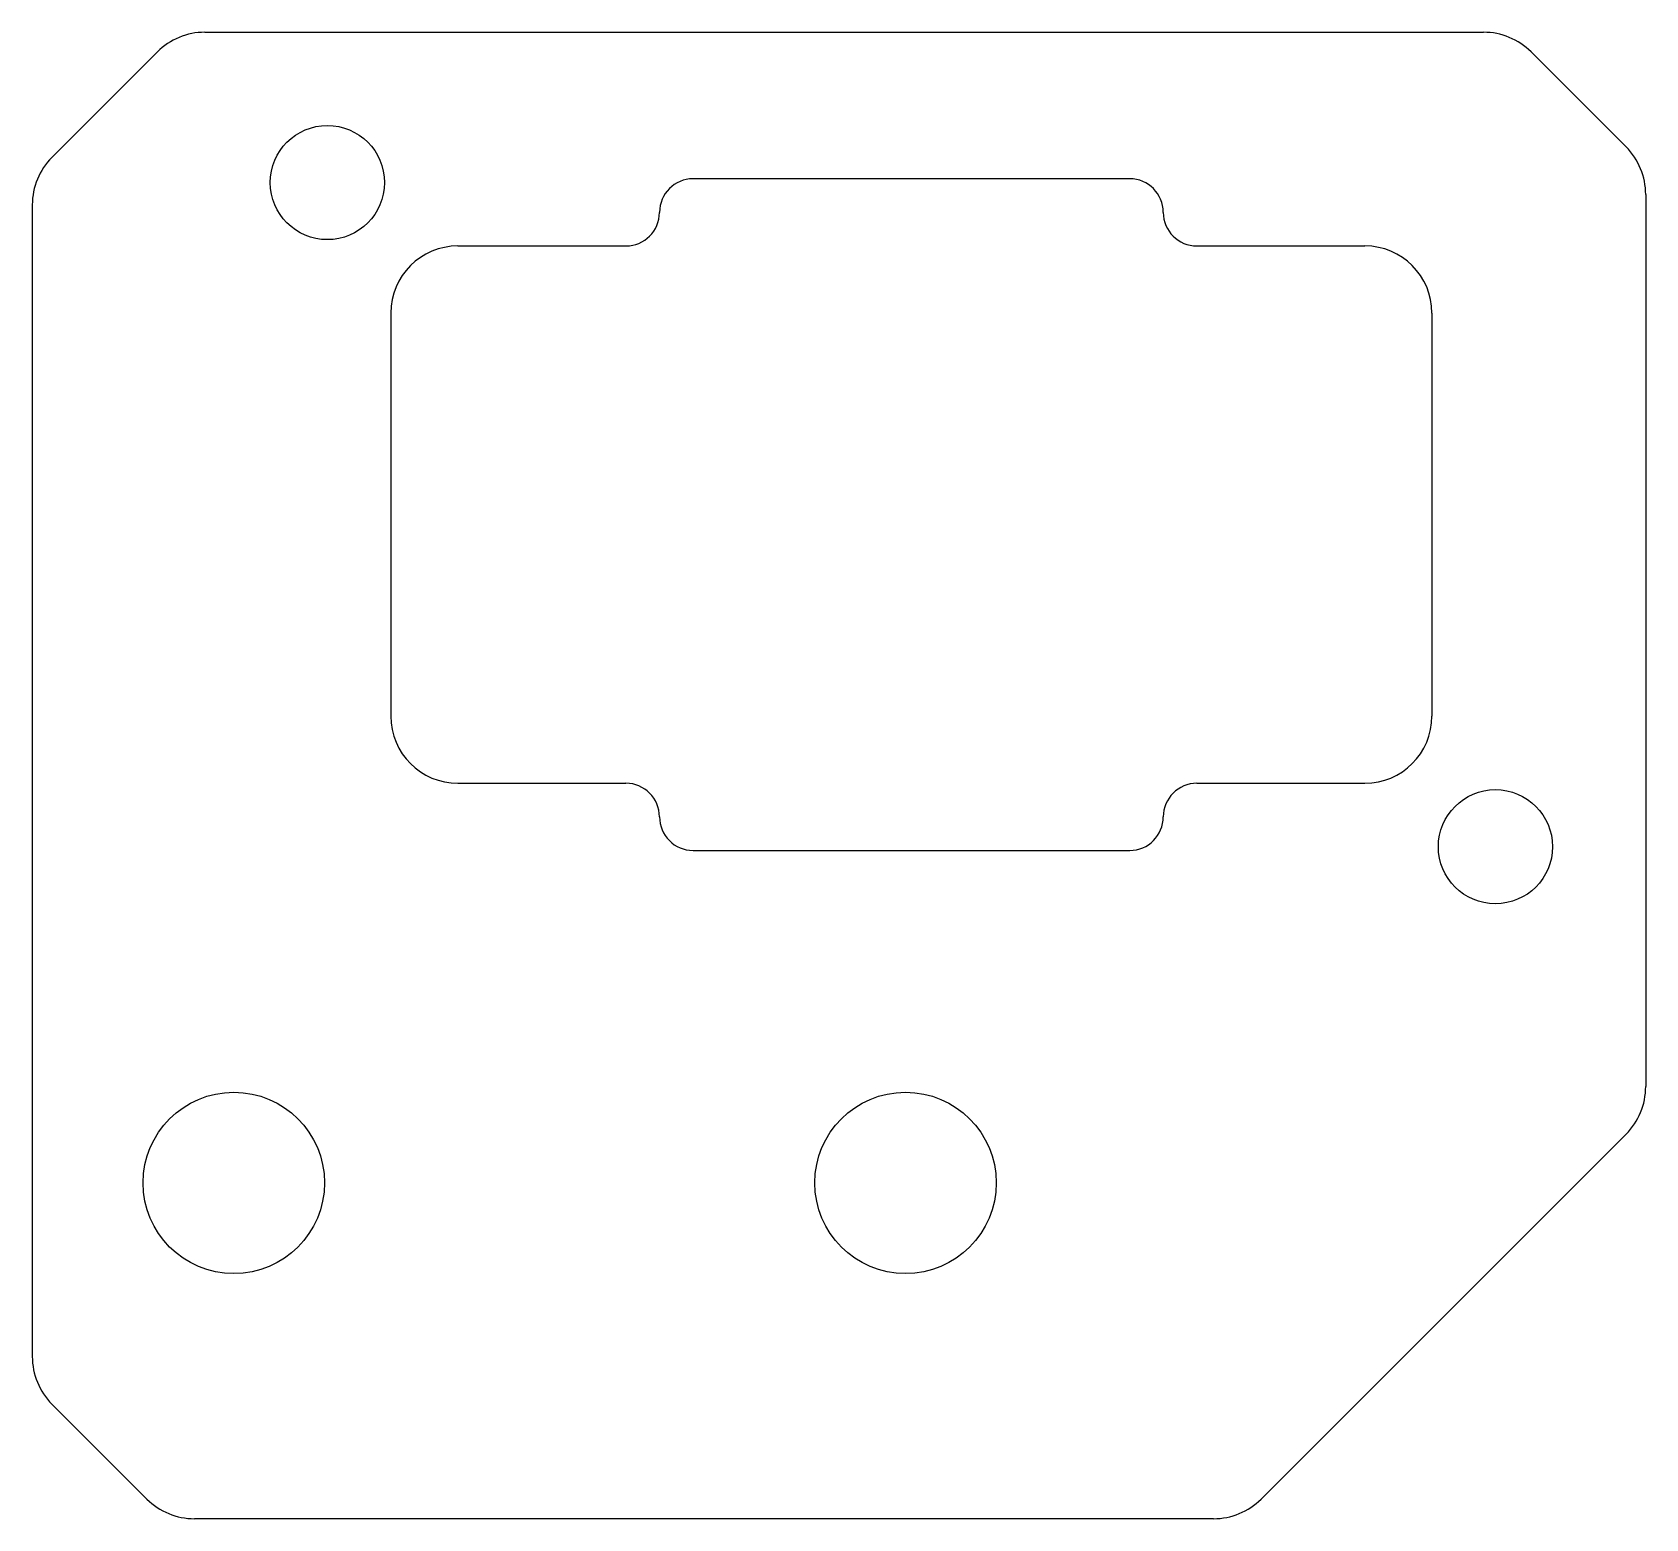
# Model space of a CAD drawing. Header units: millimetres. Extents: x -26.2 to 21.9, y -29.9 to 14.4.
import ezdxf

# ---------------------------------------------------------------- set-up
doc = ezdxf.new("R2010")
doc.units = ezdxf.units.MM

msp = doc.modelspace()

# ---------------------------------------------------------------- linework, layer by layer
at = {"color": 7, "linetype": 'Continuous', "lineweight": 25}
for p, q in [((-21.036, 14.364), (17.036, 14.364)), ((-22.45, 13.778), (-25.589, 10.639)), ((21.278, 10.95), (18.45, 13.778)), ((6.5, 10), (-6.5, 10)), ((-26.175, 9.224), (-26.175, -25.072)), ((21.864, 9.536), (21.864, -17.033)), ((-13.5, 8), (-8.5, 8)), ((8.5, 8), (13.5, 8)), ((-15.5, 6), (-15.5, -6)), ((15.5, 6), (15.5, -6)), ((-13.5, -8), (-8.5, -8)), ((8.5, -8), (13.5, -8)), ((-6.5, -10), (6.5, -10)), ((10.411, -29.314), (21.278, -18.447)), ((-25.589, -26.486), (-22.761, -29.314)), ((8.997, -29.9), (-21.347, -29.9))]:
    msp.add_line(p, q, dxfattribs=at)
for centre, radius in [((-17.389, 9.889), 1.7), ((17.389, -9.889), 1.7), ((-20.175, -19.9), 2.7), ((-0.175, -19.9), 2.7)]:
    msp.add_circle(centre, radius, dxfattribs=at)
for centre, radius, start, end in [((-21.036, 12.364), 2, 90, 135), ((17.036, 12.364), 2, 45, 90), ((-24.175, 9.224), 2, 135, 180), ((19.864, 9.536), 2, 0, 45), ((-6.5, 9), 1, 90, 180), ((6.5, 9), 1, 0, 90), ((-8.5, 9), 1, 270, 0), ((8.5, 9), 1, 180, 270), ((-13.5, 6), 2, 90, 180), ((13.5, 6), 2, 0, 90), ((-13.5, -6), 2, 180, 270), ((13.5, -6), 2, 270, 0), ((-8.5, -9), 1, 0, 90), ((8.5, -9), 1, 90, 180), ((-6.5, -9), 1, 180, 270), ((6.5, -9), 1, 270, 0), ((19.864, -17.033), 2, 315, 0), ((-24.175, -25.072), 2, 180, 225), ((-21.347, -27.9), 2, 225, 270), ((8.997, -27.9), 2, 270, 315)]:
    msp.add_arc(centre, radius, start, end, dxfattribs=at)

doc.saveas('drawing.dxf')
